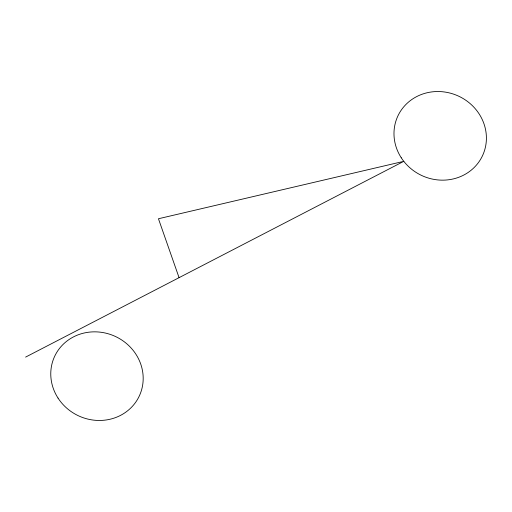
<?xml version="1.0" encoding="UTF-8"?>
<svg xmlns="http://www.w3.org/2000/svg" width="512" height="512" viewBox="0 0 512 512"><rect width="100%" height="100%" fill="white"/><g stroke="black" fill="none" stroke-linecap="round" stroke-linejoin="round"><path stroke-width="0.77" d="M25.6 357.107L403.795 161.331L158.451 218.746L179.072 277.664M401.254 157.773A46.746 43.757 25.3 0 0 481.216 158.234A46.746 43.757 25.3 0 0 438.118 91.526A46.746 43.757 25.3 0 0 401.254 157.773M58.035 398.08A46.746 43.757 25.3 0 0 137.997 398.547A46.746 43.757 25.3 0 0 94.899 331.84A46.746 43.757 25.3 0 0 58.035 398.08"/></g></svg>
